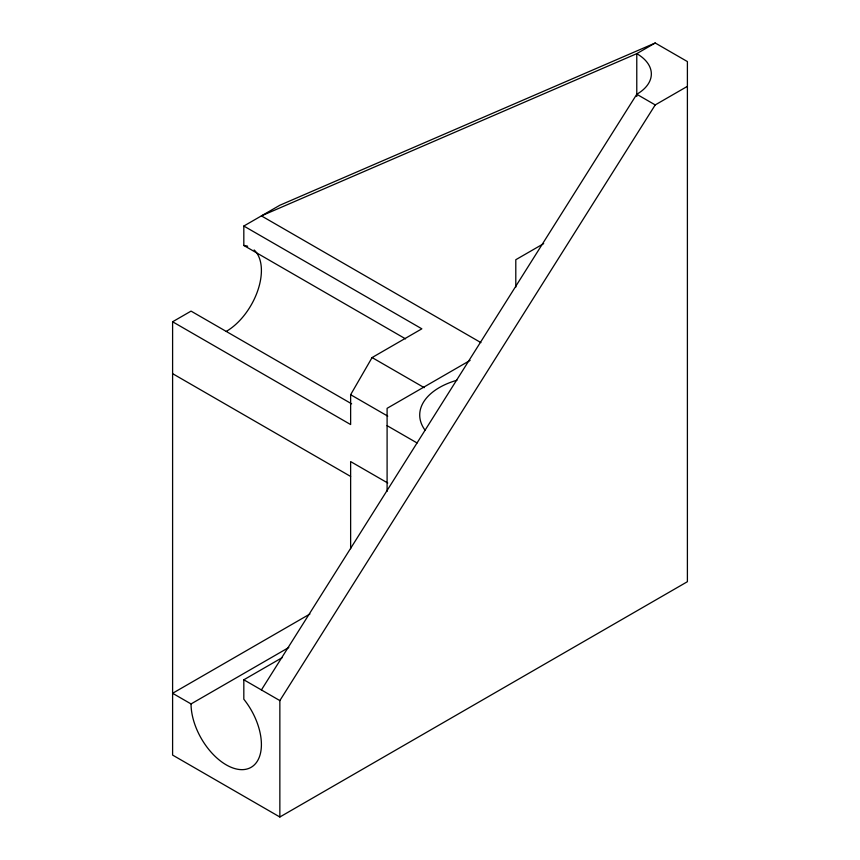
<?xml version="1.0" encoding="UTF-8"?>
<svg xmlns="http://www.w3.org/2000/svg" width="860" height="860" viewBox="0 0 860 860"><rect width="100%" height="100%" fill="white"/><g stroke="black" fill="none" stroke-linecap="round" stroke-linejoin="round"><path stroke-width="1.29" d="M243.821 226.04L279.855 205.239L655.223 43L687.398 61.576L687.398 581.704L279.855 817L172.602 755.08L172.602 321.769L350.633 424.55L350.633 394.708L372.09 357.556L421.851 328.821L243.821 226.04L243.821 245.476L405.554 338.862M261.408 689.935L636.776 94.267A49.751 28.724 0 0 0 636.776 53.653L655.223 43M279.855 817L279.855 700.588L655.223 104.92L687.398 86.344M172.602 321.769L191.049 311.116L351.632 403.824M543.67 243.627L515.796 259.72L515.796 287.143M470.108 360.404L387.097 408.328L387.097 491.361M309.912 614.008L172.602 693.289L191.049 703.932A49.751 28.724 60 0 0 243.821 769.571A49.751 28.724 60 0 0 243.821 699.223L243.821 679.787L282.22 657.62M191.049 703.932L288.799 647.505M636.776 94.267L655.223 104.92M480.933 342.624L261.408 215.881L636.776 53.653L636.776 96.492M372.09 357.556L424.238 387.666M350.633 394.708L387.742 416.132M387.097 425.668L417.089 442.975M387.742 483.008L350.633 461.583L350.633 548.712M172.602 373.659L350.633 476.44M243.821 679.787L279.855 700.588M254.141 249.97A49.751 28.724 -60 0 1 257.774 290.562A49.751 28.724 -60 0 1 226.223 331.423M243.821 245.476A49.751 28.724 -60 0 1 247.637 246.218M425.227 430.419A67.338 38.883 0 0 1 456.95 380.238"/></g></svg>
